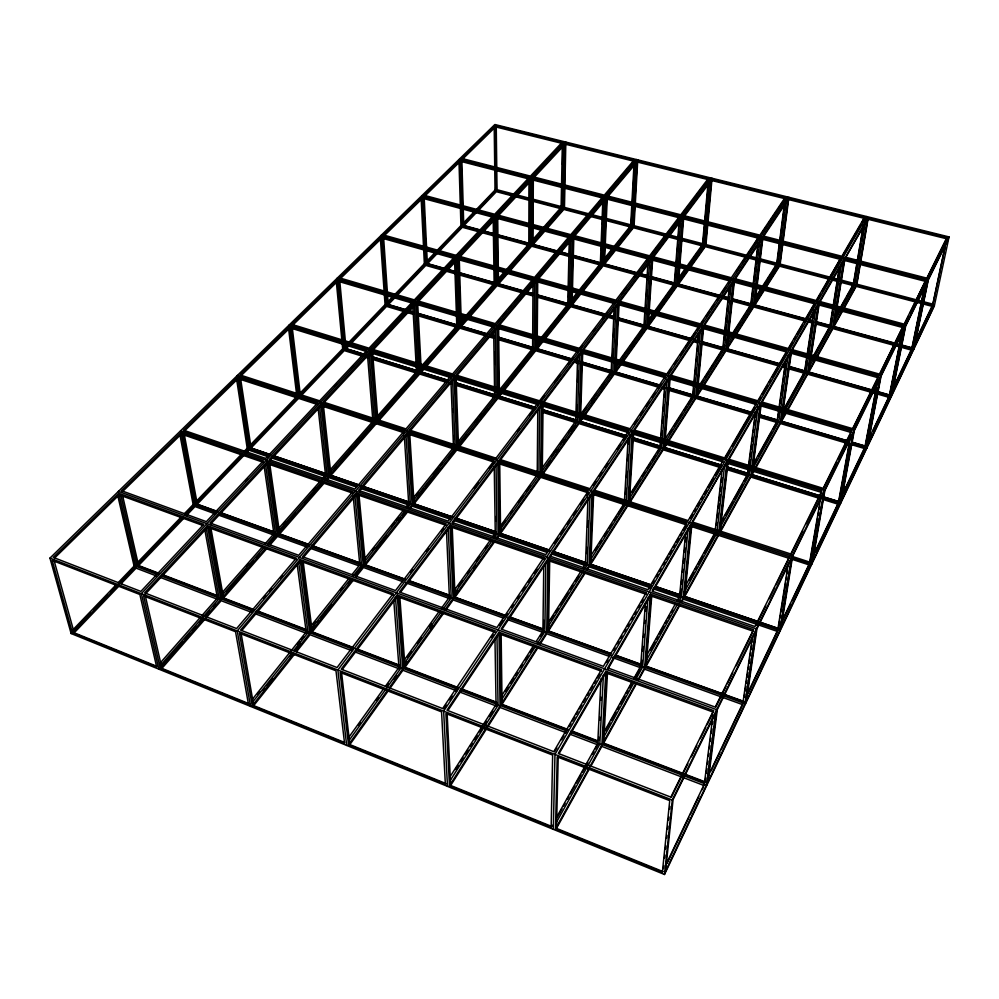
<?xml version="1.0" encoding="UTF-8"?>
<svg xmlns="http://www.w3.org/2000/svg" width="999" height="999" viewBox="0 0 999 999"><rect width="100%" height="100%" fill="white"/><g stroke="black" fill="none" stroke-linecap="round" stroke-linejoin="round"><path stroke-width="1.5" d="M529.02 180.569L528.796 244.143L531.618 244.905L531.705 227.847M529.657 196.865L529.72 182.917M530.481 180.944L530.207 244.518L508.091 269.705M531.718 224.75L531.943 178.359L602.996 196.678L570.779 234.653L497.677 215.035L531.943 178.359M532.979 243.356L533.066 227.859M533.079 224.763L533.329 179.808M500.074 389.185L532.604 348.464L532.667 337.674M532.692 334.59L532.979 283.728M533.004 279.183L495.279 323.651L417.545 300.799L457.554 257.979L533.004 279.183L532.991 280.644L457.604 259.428M534.59 282.642L534.153 348.926L501.66 389.685M535.776 338.586L535.701 349.388L532.604 348.464M535.801 335.502L536.201 280.082L614.497 302.085L614.422 303.559L536.201 281.543M536.513 339.198L536.438 348.451L571.928 358.978M536.538 336.126L536.962 280.632L499.587 324.937M537.237 339.81L537.175 347.515L535.639 347.065M537.262 336.738L537.724 281.268M537.737 278.259L615.921 300.187L648.289 257.555L572.452 237.175L537.737 278.259L537.737 279.72L573.126 237.762L571.416 304.483L605.744 314.235M537.25 471.69L537.774 410.814M457.579 445.941L455.144 377.61L409.615 431.58L409.515 430.045L454.183 377.172L537.849 403.047L537.837 404.57L454.233 378.696M538.948 472.315L539.597 406.655M540.671 472.864L541.396 404.145L628.571 431.106L628.483 432.642L541.383 405.669M541.446 474.775L542.232 404.545L500.636 459.677M543.044 406.543L542.27 473.638L582.292 417.619M581.193 352.922L665.259 377.697L665.371 376.186L581.243 351.423L543.094 401.91L543.081 403.434L581.967 351.885L580.007 413.461M536.263 641.383L542.907 630.956L543.756 566.695M543.881 557.479L496.928 627.534L399.463 592.02L449.987 525.149L543.881 557.479L543.856 559.04L450.049 526.71L400.512 592.357M543.843 627.996L543.943 620.354M545.816 562.799L544.83 631.643L537.362 643.393M501.96 629.358L547.852 560.427L646.078 594.28L646.203 592.707L547.877 558.853L546.74 632.342L542.907 630.956M548.776 560.526L547.652 630.906L610.689 653.658M548.551 629.482L549.7 560.639M562.287 146.578L561.101 207.43L563.848 208.154L565.197 142.782L634.215 159.877L604.32 195.13L533.354 176.86L565.197 142.782M559.153 146.853L562.337 143.456L562.362 142.07L495.541 125.524L461.825 158.454L461.863 159.84L496.253 126.211L497.027 189.723L477.41 210.19M533.154 239.186L561.738 206.706L561.925 197.352M562.562 164.598L562.899 147.427M562.874 187.987L562.474 207.792L544.967 227.735M562.937 184.94L563.723 145.33M551.161 827.035L552.647 755.082L445.891 713.548L449.475 785.776L551.161 827.035L552.172 825.199M546.353 228.097L564.472 207.43L565.846 142.083M553.296 829.332L554.969 754.395L866.795 216.571L866.558 217.982M540.821 338.186L567.732 304.495L568.069 290.522M568.144 287.425L569.243 240.871M496.928 215.846L496.94 217.27L459.24 257.68L459.19 256.231L496.166 216.658L569.355 236.338L569.318 237.774L494.68 217.682M555.494 828.795L557.217 756.867L669.73 800.636L662.374 872.152L555.494 828.795L588.498 769.155M568.568 297.427L568.756 289.673M568.831 286.563L568.943 281.918M569.617 253.996L569.917 241.583M569.58 290.946L569.23 304.92L536.6 345.854M569.655 287.849L570.829 239.748M556.518 826.947L558.241 756.543M571.091 291.371L570.729 305.344L567.732 304.495M571.166 288.274L572.452 237.175M572.427 291.209L572.102 303.621L570.604 303.184M572.514 288.112L573.801 238.474M541.545 468.768L575.711 421.178L577.622 356.531M577.809 350.412L539.547 400.811L455.994 375.025L496.915 326.586L577.809 350.412L577.759 351.91L496.928 328.084M576.698 412.437L576.923 404.745M577.622 381.655L577.946 370.891M579.32 349.85L579.37 348.351L614.497 302.085M577.547 415.534L577.36 421.703L542.357 470.579M577.647 412.462L579.432 353.958M579.158 417.594L579.02 422.215L575.711 421.178M579.258 414.51L581.243 351.423M579.907 416.546L579.77 421.166L626.785 435.764M580.519 420.117L580.619 417.033M580.719 413.961L582.704 352.397M588.011 497.477L585.476 564.148L589.16 565.409L592.095 492.532L686.563 523.301L686.413 524.862L592.032 494.08L549.75 557.579M586.663 553.546L586.9 547.352M587.674 527.197L587.912 520.991M590.047 495.005L587.325 564.785L584.827 568.693M600.998 246.903L600.337 263.686L603.246 264.473L606.006 197.452L679.52 216.408L679.42 217.832L604.445 198.476M601.123 243.856L602.759 202.672M601.46 250.687L601.648 246.104M601.773 243.057L601.885 240.01M602.497 224.763L602.872 215.609M604.383 200.012L601.785 264.073L580.057 291.333M592.832 494.343L589.984 564.11L651.173 585.052M590.809 562.812L593.618 494.605M604.582 246.89L603.883 263.674L648.239 275.786M604.707 243.843L606.668 196.678M604.52 262.874L605.157 247.627M605.282 244.58L607.205 198.838M611.675 360.939L611.163 371.803L614.36 372.752L614.897 361.888M611.825 357.842L614.198 308.204M612.524 356.88L612.899 349.126M613.498 336.725L613.873 328.971M614.547 315.01L614.835 308.816M616.008 305.569L612.762 372.277L582.429 414.622M615.047 358.791L617.819 303.009L699.1 325.861L697.265 329.882M615.521 362.475L615.047 371.778L659.315 384.915M615.671 359.378L618.456 303.546M615.746 370.816L616.133 363.062M616.283 359.965L619.093 304.146M619.243 301.124L700.424 323.888L730.132 279.57L651.51 258.429L619.243 301.124L619.168 302.597L652.072 259.003L648.663 310.889M555.968 818.381L597.727 743.381L600.998 678.883M601.46 669.63L553.758 751.673L446.978 710.214L498.988 632.192L601.46 669.63L601.386 671.216L499.013 633.778L447.902 710.526M598.726 740.184L598.876 737.112M599.75 720.229L599.899 717.157M600.774 700.262L600.923 697.19M603.408 675.087L599.8 744.168L587.874 765.659M559.065 753.671L605.756 672.814L713.336 712.15L713.536 710.576L605.844 671.228L601.885 744.967L597.727 743.381M631.743 205.757L630.656 225.712L633.491 226.448L637.15 160.602L708.478 178.272L708.353 179.67L635.601 161.626M631.905 202.697L633.978 164.335M606.63 672.689L602.809 743.318L705.144 782.404M631.43 221.89L631.843 214.223M632.504 201.948L632.842 195.816M633.428 185.077L633.841 177.41M603.721 741.658L607.504 672.577M635.526 163.162L632.08 226.086L615.634 246.703M636.213 160.901L636.301 159.515L237.225 630.893L250.574 706.418M617.07 247.09L634.09 225.699L635.202 205.757M635.364 202.685L637.762 159.877M624.4 501.66L628.121 438.773M625.524 494.33L625.886 488.199M626.523 477.472L626.897 471.328M627.534 460.601L627.896 454.47M628.533 443.731L628.721 440.671M626.273 500.699L630.232 434.74M628.059 501.286L632.28 432.255L723.164 460.364L688.124 520.616L593.806 489.96L632.28 432.255M628.721 501.623L632.966 432.617L593.743 491.508M633.653 432.979L629.382 501.973L666.358 443.631M647.901 263.586L643.905 326.173L647.015 327.048L651.51 258.429M618.818 361.126L644.555 325.274L644.842 320.691M645.629 308.491L645.829 305.432M646.415 296.278L646.803 290.185M647.489 279.495L647.876 273.389M646.353 312.874L645.466 326.611L615.034 369.093M646.553 309.815L649.7 260.964M648.463 313.948L647.652 326.149L698.139 340.509M648.289 325.262L649.1 313.049M649.3 310.002L652.634 259.653M633.915 678.346L640.646 666.271L645.391 603.471M641.595 663.249L641.82 660.177M642.519 650.998L642.869 646.403M643.568 637.212L643.806 634.14M644.617 623.426L644.855 620.367M645.554 611.176L645.891 606.58M647.939 598.064L642.644 666.995L635.938 679.083M660.252 442.694L659.889 447.34L663.324 448.414L663.698 443.768M660.489 439.61L664.785 383.891M629.145 495.591L660.589 446.253L660.826 443.156M661.425 435.427L661.788 430.781M662.387 423.039L662.861 416.858M663.336 410.664L663.823 404.47M664.422 396.74L664.785 392.095M662.087 441.683L661.613 447.877L629.258 498.776M662.337 438.586L666.92 379.77M679.17 220.904L674.263 283.878L677.272 284.703L682.642 217.22L758.765 236.838L754.307 244.668M607.667 669.505L650.274 595.729L753.221 631.218L753.458 629.645L650.386 594.155L644.642 667.719L640.646 666.271M675.349 276.91L675.824 270.766M676.423 263.087L676.785 258.479M677.384 250.811L677.859 244.668M678.346 238.524L678.821 232.38M679.308 226.236L679.545 223.164M651.011 595.766L645.466 666.221L743.618 701.648L707.979 776.435M680.856 219.78L675.774 284.29L655.819 312.15M646.303 664.722L651.748 595.816M663.935 440.671L668.955 377.235L756.518 403.022L756.318 404.533L668.831 378.746M664.385 442.669L664.023 447.315L721.49 465.159M664.635 439.585L669.542 377.672L633.741 431.443M664.71 446.228L664.959 443.131M665.209 440.035L670.142 378.146M670.379 375.1L757.816 400.786L787.025 350.562L702.559 326.823L670.379 375.1L670.254 376.611L703.071 327.322M679.22 266.97L677.871 283.866L719.817 295.317M679.457 263.911L683.141 217.832M678.458 283.042L679.695 267.682M679.944 264.61L683.628 218.556M708.079 182.755L702.472 244.58L705.394 245.342L711.5 179.021L785.264 197.29L785.089 198.701L711.375 180.419M703.308 240.722L703.733 236.076M704.295 229.907L704.857 223.726M705.269 219.093L705.831 212.912M706.256 208.267L706.817 202.098M707.242 197.452L707.804 191.271M708.216 186.638L708.503 183.554M705.769 224.875L703.933 244.967L677.859 281.368M706.056 221.778L709.864 180.045M690.134 266.708L705.956 244.568L712.075 178.272M698.401 333.441L692.607 395.991L695.928 396.978L702.559 326.823M693.393 393.456L693.818 388.886M694.38 382.792L694.804 378.209M695.229 373.638L695.804 367.532M696.365 361.438L696.79 356.855M697.364 350.761L697.789 346.178M698.351 340.085L698.776 335.514M695.267 385.801L694.268 396.491L666.283 440.509M695.554 382.754L700.411 330.881M697.439 386.825L696.565 395.966L751.148 412.175M697.727 383.766L702.934 328.858M697.202 394.967L697.926 387.337M698.214 384.29L703.583 327.872M677.31 600.399L679.545 596.378L685.539 533.99M680.456 593.493L680.893 588.935M681.33 584.365L681.768 579.807M682.504 572.202L682.792 569.155M683.378 563.074L683.828 558.503M684.415 552.422L684.852 547.864M685.439 541.77L685.876 537.212M688.124 528.558L681.468 597.04L679.245 601.061M652.759 591.42L690.434 526.173L789.135 558.366L789.385 556.805L690.584 524.612L683.391 597.702L679.545 596.378M691.058 526.348L684.153 596.341L778.421 628.608L747.027 694.48M684.902 594.979L691.683 526.523M663.448 868.693L663.761 865.658M664.547 858.041L664.859 855.007M665.496 848.913L665.809 845.866M666.595 838.261L666.907 835.214M667.544 829.133L667.856 826.086M668.481 819.992L668.793 816.957M669.58 809.34L669.892 806.293M664.51 874.487L672.29 799.999L949.05 236.925L494.867 124.513L49.95 558.104L71.116 633.541L664.51 874.487L934.327 305.944L949.05 236.925M724.263 334.79L722.789 348.614L726.011 349.525L727.497 335.701M724.587 331.718L729.32 287.175M723.713 344.618L723.388 347.689L701.111 341.358M724.2 340.01L724.849 333.866M725.187 330.794L725.836 324.65M726.161 321.578L726.822 315.434M727.309 310.826L727.796 306.218M728.296 301.623L728.783 297.015M729.108 293.943L729.769 287.799M731.318 284.54L724.4 349.076L697.19 391.883M727.834 332.63L733.466 280.457L815.034 302.397L788.211 348.514L703.87 324.862L733.466 280.457M728.096 334.777L726.598 348.601L779.894 363.748M728.421 331.705L733.915 281.019L704.57 325.075M727.185 347.677L728.521 335.389M728.845 332.317L734.352 281.643M715.321 529.657L722.127 469.605M716.37 525.337L716.72 522.252M717.245 517.632L717.769 513.024M718.293 508.404L718.818 503.783M719.168 500.699L719.867 494.542M720.217 491.471L720.741 486.85M721.266 482.23L721.778 477.609M717.182 530.257L724.575 465.584M719.043 530.856L727.035 461.563L821.89 490.896L790.771 553.983L692.145 521.928L727.035 461.563M719.542 531.156L727.384 463.411M727.747 460.339L691.995 523.476M727.921 463.723L720.054 531.456L753.696 470.666M760.039 405.631L851.173 432.492L851.46 430.969L760.239 404.12L728.446 459.115L728.271 460.651L760.689 404.52L752.572 466.895M758.041 242.919L750.724 304.77L753.833 305.619L761.987 237.675L840.846 258.004L822.09 291.346M751.822 299.275L751.273 303.908L731.805 298.589M752.185 296.179L752.746 291.546M754.02 280.719L754.757 274.538M755.119 271.441L755.669 266.808M756.043 263.711L756.767 257.53M757.142 254.445L757.692 249.8M758.054 246.716L758.416 243.619M760.014 240.235L752.284 305.195L733.928 334.078M760.763 237.849L760.938 236.413M756.43 287.749L754.382 304.757L812.474 320.617M756.805 284.653L762.187 239.81M762.549 236.838L762.374 238.274L735.364 278.821M756.792 288.436L754.932 303.896L753.371 303.471M757.167 285.352L762.749 238.973M665.933 864.672L704.307 784.14L712.949 715.209M705.331 780.868L705.719 777.809M706.293 773.214L706.867 768.618M707.454 764.023L707.841 760.951M708.416 756.355L708.803 753.296M709.377 748.701L709.765 745.641M710.339 741.046L710.726 737.986M711.3 733.391L711.887 728.795M712.462 724.2L712.849 721.128M706.493 784.977L715.634 712.986L673.089 799.625L665.571 871.14L706.493 784.977L704.307 784.14M707.142 784.665L716.695 709.677L118.419 491.371M748.151 468.444L747.377 474.525L750.948 475.636L751.735 469.555M748.551 465.397L755.356 412.15M748.201 471.865L748.601 468.831M749.175 464.26L749.762 459.702M750.149 456.655L750.736 452.097M751.123 449.051L751.71 444.493M752.097 441.446L752.684 436.888M753.271 432.317L753.658 429.283M754.245 424.712L754.832 420.154M755.219 417.107L755.606 414.073M749.75 470.517L749.163 475.087L719.717 528.134M750.336 465.946L757.991 406.605M784.302 204.783L776.66 264.073L779.67 264.86L788.398 198.064L864.722 216.97L862.187 222.327M762.587 286.164L777.16 263.274L777.759 258.716M778.146 255.669L778.733 251.111M779.133 248.077L780.694 235.914M781.093 232.879L781.68 228.321M782.067 225.275L782.667 220.717M783.054 217.682L783.641 213.124M784.04 210.077L784.627 205.519M752.135 466.508L760.239 404.12M786.45 200.612L778.159 264.473L764.123 286.576M752.172 469.93L751.585 474.5L821.166 496.103M752.21 473.364L752.609 470.317M752.996 467.282L761.138 404.92M765.646 286.988L780.182 264.061L788.91 197.29M785.526 361.263L777.122 421.091L780.569 422.115L790.609 351.573L878.446 376.261L878.158 377.759L790.396 353.072M778.134 416.983L778.783 412.387M780.082 403.184L780.719 398.576M781.156 395.517L782.667 384.777M783.091 381.705L783.74 377.11M784.178 374.038L784.814 369.443M785.251 366.371L785.689 363.299M782.392 389.872L782.816 386.813M780.369 410.864L778.845 421.603L753.421 467.42M780.793 407.804L788.174 355.632M782.454 411.863L781.143 421.079L847.651 440.809M782.904 408.803L790.771 353.571M781.73 420.03L782.816 412.362M783.253 409.29L791.358 352.547M752.347 637.35L742.869 703.209L744.967 703.97L708.141 781.493L717.344 709.515L755.419 631.98L744.967 703.97M744.28 697.052L744.717 693.993M745.167 690.921L745.828 686.325M746.265 683.266L746.715 680.207M747.152 677.135L747.814 672.539M748.251 669.48L748.701 666.42M749.138 663.348L749.799 658.753M750.249 655.694L750.686 652.634M751.123 649.562L751.785 644.967M752.235 641.907L752.672 638.848M806.805 356.755L804.52 371.878L807.854 372.827L810.164 357.704M807.267 353.733L813.898 309.915M806.655 360.339L805.057 370.916L788.773 366.283M807.579 354.295L809.64 340.696M810.102 337.674L812.612 321.054M813.074 318.032L813.76 313.499M808.341 351.823L808.803 348.801M809.265 345.779L809.714 342.757M816.083 307.355L806.181 372.352L785.988 408.741M810.626 354.682L818.493 303.321L903.183 326.099L879.882 374.25M810.476 358.254L808.391 371.853L889.734 394.992L901.56 335.714M810.938 355.232L818.818 303.846L792.344 349.7M808.915 370.891L810.776 358.803M811.238 355.781L819.13 304.42M788.161 564.46L777.746 630.019L779.757 630.706L746.453 700.836L756.955 628.846L791.233 559.053L779.757 630.706M778.421 628.608L779.632 620.978M780.119 617.931L780.606 614.885M781.093 611.838L785.701 582.867M786.188 579.82L786.675 576.773M787.162 573.726L787.649 570.679M780.194 630.719L792.182 556.081L237.325 375.499M839.397 267.058L829.844 326.386L833.066 327.26L836.038 309.003M831.568 317.894L830.344 325.487L815.446 321.428M832.055 314.847L832.542 311.8M833.528 305.719L839.41 269.231M834.265 303.321L834.764 300.274M835.251 297.24L835.738 294.193M836.238 291.159L836.725 288.112M839.172 272.914L839.672 269.867M834.415 308.566L831.455 326.823L814.822 356.793M834.902 305.519L841.795 262.924M836.538 305.956L844.192 258.866L925.948 279.945L909.989 313.187M836.288 309.64L833.566 326.373L912.199 347.839L924.237 289.473M836.787 306.593L844.217 260.964M834.053 325.474L844.717 260.09M948.338 239.186L928.271 280.045L914.31 347.365L934.202 305.469L932.591 305.045L946.965 237.35L867.956 217.77L844.967 258.566L868.168 218.381M863.436 224.513L853.321 284.216L856.443 285.04L860.102 263.599M840.584 307.105L853.783 283.391L857.154 263.499M857.929 258.903L860.526 243.594M861.051 240.534L863.386 226.761M865.833 220.317L854.882 284.628L842.169 307.53M860.626 260.539L867.956 217.77M843.755 307.954L856.892 284.203L867.906 219.917M809.44 563.511L820.853 496.978M810.052 562.212L817.582 518.369M818.106 515.347L818.631 512.325M819.143 509.303L819.667 506.281M850.062 438.611L838.361 502.797L840.221 503.371L853.109 433.067L824.899 490.509L812.599 561.55L840.221 503.371M849.525 443.556L838.935 501.61L824.125 497.015M841.17 491.271L841.72 488.211M843.119 480.569L843.68 477.522M844.23 474.463L844.792 471.403M846.19 463.773L846.74 460.714M876.997 383.791L864.872 447.165L866.67 447.689L880.019 378.284L854.257 430.731L841.345 501.011L866.67 447.689M841.495 496.228L865.396 446.078L876.66 387.25M869.093 428.396L869.667 425.387M871.116 417.844L871.69 414.835M873.138 407.292L874.587 399.75M875.161 396.74L875.736 393.718M866.92 448.002L880.831 375.711L381.081 235.402M902.584 329.096L889.26 395.991L890.983 396.478L904.682 328.059L881.068 376.148L867.694 445.517L890.983 396.478M891.12 389.435L894.455 372.714M895.067 369.68L896.578 362.075M898.101 354.483L898.7 351.448M901.123 339.285L901.735 336.251M891.183 396.853L905.469 325.599L421.84 195.679L422.077 200.349M924.412 287.387L911.762 348.763L913.423 349.225L927.384 281.843L905.656 326.099L891.932 394.48L913.423 349.225M912.949 345.417L913.573 342.42M915.109 334.94L918.506 318.494M920.054 311.014L921.602 303.534M922.214 300.537L923.451 294.555M924.075 291.558L924.687 288.574M914.634 342.732L933.004 304.183L945.154 246.978M781.73 621.653L810.664 560.926M812.649 556.768L839.497 500.437M867.906 440.784L890.209 393.993M892.819 388.511L912.636 346.915M667.107 863.311L688.923 817.494M690.247 814.722L698.838 796.665M702.147 789.734L703.471 786.95M711.151 770.828L719.867 752.522M721.203 749.7L742.669 704.645L644.53 669.155L638.586 679.907M748.164 693.106L777.522 631.455L683.254 599.125L681.768 601.81M782.829 620.304L790.733 603.696M792.057 600.923L809.19 564.934L791.645 559.203M815.034 552.647L838.111 504.208L823.301 499.6M843.905 492.02L864.61 448.551L848.351 443.718M869.642 437.974L871.64 433.778M872.976 430.969L888.985 397.365L807.642 374.188L787.499 410.614M894.505 385.764L911.488 350.112L832.841 328.609L817.007 357.255M917.02 338.499L932.304 306.381L856.205 286.363L844.28 307.942M671.365 797.289L687.886 763.798M691.32 756.817L696.827 745.654M700.262 738.673L705.769 727.509M707.142 724.712L712.649 713.548M715.734 707.292L725.961 686.538M727.322 683.778L732.779 672.714M736.188 665.796L752.547 632.604M756.143 625.312L765.771 605.781M769.205 598.813L774.7 587.649M776.073 584.865L788.448 559.765M790.521 555.544L802.697 530.856M806.081 523.988L821.628 492.445L726.86 463.099M823.576 488.486L836.687 461.888M838.074 459.09L850.486 433.891M853.009 428.783L870.678 392.932M872.04 390.172L877.472 379.133M904.545 324.238L908.628 315.946M927.209 278.234L946.665 238.773L867.706 219.193M713.536 710.576L670.841 797.115L558.316 753.433L605.844 671.228M753.458 629.645L715.247 707.092L607.754 667.919L650.386 594.155M789.385 556.805L754.994 626.523L652.11 591.183L690.584 524.612M851.46 430.969L823.164 488.336L728.446 459.115M878.446 376.261L852.609 428.646L761.538 401.885L790.609 351.573M903.183 326.099L879.495 374.126L791.795 349.525L818.493 303.321M925.948 279.945L904.157 324.138L819.592 301.436L844.192 258.866M946.965 237.35L926.835 278.147L845.204 257.13M589.984 766.47L635.714 683.853M637.949 679.819L679.682 604.395M681.168 601.723L717.931 535.289M755.194 467.969L785.464 413.286M786.95 410.589L842.257 310.652M589.173 769.242L556.48 828.383L663.149 871.64M590.659 766.558L601.81 746.403L704.133 785.564M636.351 683.94L603.646 743.094L704.345 781.543M679.545 605.831L646.191 666.158L744.155 701.51M718.518 535.352L684.765 596.403L778.87 628.608M720.641 531.505L750.773 477.035L818.868 498.214M754.257 470.716L752.022 474.762L820.017 495.879M755.756 468.019L780.369 423.501L845.391 442.844M786.001 413.311L781.53 421.416L847.939 441.121M815.496 359.977L808.715 372.252L875.174 391.158M842.781 310.639L833.84 326.823L893.106 343.007M604.045 732.017L631.68 682.379M646.778 655.257L675.074 604.407M684.827 586.9L714.984 532.729M720.903 522.102L748.014 473.389L727.384 466.983M752.384 465.522L777.709 420.055L760.002 414.797M783.528 409.578L805.594 369.942M809.377 363.137L830.831 324.6M834.59 317.869L839.085 309.79M557.454 817.07L562 808.89M563.523 806.168L565.034 803.446M567.307 799.35L568.831 796.628M570.342 793.893L574.9 785.714M576.411 782.991L580.968 774.812M582.479 772.077L584.752 767.994M586.276 765.259L587.787 762.537M592.345 754.357L593.856 751.623M595.379 748.9L597.652 744.804L569.979 734.215M605.456 730.769L609.939 722.714M611.425 720.042L615.908 711.987M617.394 709.302L618.893 706.618M620.379 703.933L624.862 695.878M626.348 693.194L627.847 690.521M629.345 687.836L631.58 683.803M635.314 677.097L639.785 669.043M650.386 649.999L654.845 641.97M656.343 639.285L657.829 636.613M659.315 633.94L663.786 625.911M665.272 623.226L666.758 620.554M668.244 617.882L669.73 615.209M671.228 612.524L672.714 609.852M689.21 580.194L693.731 572.065M695.229 569.355L696.74 566.645M698.251 563.948L702.772 555.819M704.27 553.109L714.822 534.153M722.252 520.791L723.763 518.069M725.274 515.359L732.829 501.76M734.34 499.038L742.669 484.09M744.18 481.368L746.44 477.285M753.708 464.235L756.705 458.841M758.204 456.143L771.69 431.905M773.176 429.22L776.922 422.477L759.228 417.22M784.078 409.615L804.32 373.239L788.036 368.606M813.723 356.331L829.632 327.734L816.22 324.063M837.362 313.823L838.86 311.126M841.108 307.093L845.604 299.013M847.102 296.316L852.347 286.888M555.831 823.388L586.388 768.343M603.871 736.837L633.691 683.116M645.791 661.326L677.759 603.733M684.49 591.608L716.832 533.329M781.505 416.82L784.49 411.426M808.765 367.694L813.311 359.515M833.94 322.34L840.671 310.227M762.1 402.073L790.996 352.035M820.129 301.573L844.467 259.44M554.507 751.897L556.843 747.864M561.538 739.797L563.886 735.764M565.446 733.066L567.782 729.033M569.355 726.348L570.916 723.663M572.477 720.966L574.825 716.932M576.386 714.248L577.946 711.55M579.507 708.865L581.855 704.832M583.416 702.147L585.751 698.101M587.325 695.416L588.886 692.732M590.446 690.034L592.794 686.001M594.355 683.316L595.916 680.619M597.477 677.934L599.825 673.9M606.418 662.549L607.966 659.877M613.411 650.511L614.972 647.827M617.307 643.818L618.856 641.133M620.416 638.461L621.965 635.776M624.3 631.768L625.861 629.083M627.409 626.41L628.97 623.738M631.306 619.717L632.854 617.045M634.415 614.36L635.963 611.688M638.299 607.667L639.86 604.994M641.408 602.31L642.969 599.637M649.35 588.648L650.898 585.988M652.434 583.341L653.983 580.681M656.306 576.685L657.841 574.038M659.39 571.378L660.938 568.718M663.249 564.735L664.797 562.075M666.333 559.415L667.881 556.755M669.43 554.095L671.74 550.112M673.289 547.452L674.837 544.792M676.373 542.132L678.696 538.149M680.232 535.489L681.78 532.842M683.328 530.182L685.639 526.186M690.309 518.156L692.644 514.135M694.205 511.463L695.754 508.778M697.314 506.106L699.65 502.085M701.211 499.4L702.759 496.728M704.32 494.043L706.655 490.022M708.204 487.35L713.661 477.972M715.209 475.299L720.654 465.921M725.199 458.116L729.857 450.074M732.192 446.066L754.769 407.217M759.153 399.662L760.689 397.015M762.225 394.368L767.607 385.114M769.143 382.467L770.679 379.832M772.215 377.185L777.597 367.932M779.133 365.284L786.812 352.06L702.422 328.309M788.773 348.688L792.594 342.095M794.13 339.46L795.666 336.825M797.19 334.19L802.559 324.962M804.095 322.327L814.809 303.858L733.303 281.918M816.683 300.649L820.541 294.006M843.156 255.095L860.663 224.937M646.203 592.707L603.384 666.333L501.086 629.045L547.877 558.853M686.563 523.301L647.926 589.735L549.775 556.018L592.095 492.532M756.518 403.022L724.587 457.917L633.841 429.907L668.955 377.235M840.846 258.004L816.133 300.512L734.677 278.646L761.987 237.675M864.722 216.97L841.857 256.268L763.111 236.001L788.398 198.064M537.624 648.139L502.047 704.307L567.494 729.295M540.097 644.218L546.715 633.778L609.752 656.568M584.964 573.376L548.526 630.918L611.463 653.621M587.449 569.455L589.11 566.833L650.287 587.812M627.784 505.756L590.759 564.235L651.835 585.139M630.119 502.072L663.211 449.8L719.205 467.22M667.057 443.731L664.597 447.627L720.504 464.985M668.706 441.133L695.804 398.351L750.374 414.585M702.01 388.549L697.077 396.341L750.099 412.088M703.658 385.951L725.861 350.886L779.145 366.071M734.527 337.2L727.035 349.026L780.256 364.16M736.188 334.565L753.683 306.955L804.307 320.804M754.769 305.232L779.495 266.184L829.058 279.221M450.174 780.594L498.051 705.257L496.978 636.088M500.874 700.799L534.877 647.302M548.301 626.186L583.166 571.316M589.797 560.876L626.086 503.771M726.41 345.904L732.255 336.713M755.032 300.874L762.462 289.173M753.508 304.358L755.169 301.735M767.669 282.043L770.167 278.109M449.475 785.776L537.637 646.703M539.285 644.093L585.014 571.952M586.675 569.33L627.872 504.345M667.994 441.046L701.323 388.474M703.783 384.578L763.998 289.585M449.762 777.172L497.065 702.921L460.651 689.023M501.386 696.141L533.778 645.292M548.051 622.889L581.318 570.679M582.979 568.069L586.301 562.849L552.547 551.298M591.258 555.069L623.488 504.483M664.585 439.985L693.244 394.992L668.169 387.55M700.499 383.616L723.975 346.765M726.485 342.819L730.656 336.263M732.329 333.641L751.822 303.047M755.132 297.852L760.926 288.761M455.619 769.517L458.091 765.621M460.564 761.725L463.049 757.841M465.522 753.945L468.007 750.049M470.479 746.166L472.127 743.568M474.612 739.672L477.085 735.776M479.57 731.892L482.042 727.996M484.515 724.1L486.176 721.503M489.473 716.32L492.782 711.126M505.556 691.058L508.041 687.15M510.526 683.229L513.848 678.021M515.509 675.411L517.17 672.802M520.491 667.594L522.152 664.984M525.474 659.765L527.959 655.856M530.444 651.947L532.942 648.039M540.409 636.301L542.07 633.691M550.524 620.404L553.846 615.172M555.506 612.562L558.004 608.653M560.501 604.732L567.969 592.981M570.466 589.073L572.964 585.152M575.449 581.243L578.771 576.011M595.329 549.999L597.814 546.116M599.462 543.518L601.111 540.921M604.42 535.739L606.893 531.843M609.365 527.947L611.85 524.063M614.323 520.167L616.795 516.271M618.456 513.686L624.225 504.595M632.379 491.783L639.86 480.044M642.345 476.136L644.842 472.215M647.327 468.306L650.649 463.086M652.31 460.477L655.631 455.257M657.292 452.647L658.953 450.037M669.417 433.616L671.877 429.732M674.35 425.849L681.768 414.198M684.24 410.314L686.713 406.431M688.361 403.846L692.482 397.365L668.88 390.347M701.186 383.691L702.834 381.094M705.319 377.21L708.616 372.015M710.264 369.43L713.573 364.235M715.222 361.65L722.652 349.975L701.86 344.056M733.016 333.678L739.71 323.177M742.207 319.23L744.717 315.297M747.227 311.363L750.574 306.106L731.093 300.786M756.63 296.591L760.763 290.085M763.248 286.189L765.734 282.292M768.206 278.384L771.515 273.189M773.176 270.592L776.485 265.384L760.164 261.101M763.773 236.164L788.723 198.701M787.349 196.903L443.643 711.126L447.49 786.375M494.817 630.669L442.644 708.541L341.183 669.155L397.202 595.004L494.817 630.669L494.855 632.255L397.315 596.578L342.295 669.492M628.571 431.106L589.972 488.711L499.687 459.353L541.396 404.145M665.371 376.186L630.132 428.771L543.094 401.91M699.1 325.861L666.808 374.051L582.792 349.363L617.819 303.009M758.765 236.838L731.343 277.759L652.822 256.681L682.642 217.22M785.264 197.29L759.889 235.165L683.865 215.597L711.5 179.021M443.581 708.84L446.141 705.007M449.562 699.899L452.122 696.078M455.544 690.971L458.104 687.137M491.433 637.362L493.144 634.802M499.512 625.287L502.922 620.192M505.482 616.371L507.18 613.823M511.451 607.454L513.161 604.907M517.42 598.538L519.13 595.991M522.539 590.896L525.099 587.075M528.508 581.98L531.068 578.159M534.477 573.064L537.037 569.23M554.408 543.281L557.879 538.099M560.476 534.215L563.936 529.045M567.407 523.876L570.004 519.992M573.463 514.822L576.061 510.939M580.394 504.47L583.853 499.288M586.45 495.417L588.186 492.819L497.852 463.361L453.022 522.764M593.331 485.139L595.904 481.293M599.338 476.173L601.91 472.327M605.332 467.207L607.904 463.374M617.332 449.288L620.766 444.168M623.339 440.322L626.76 435.202M634.34 423.888L636.912 420.03M640.347 414.897L642.931 411.051M646.365 405.919L648.938 402.073M652.372 396.94L654.957 393.094M658.391 387.962L660.963 384.116M668.393 373.014L670.941 369.205M674.337 364.136L676.885 360.327M680.282 355.257L683.678 350.174M685.376 347.64L689.622 341.296M691.32 338.761L695.566 332.417M701.136 324.113L703.683 320.304M706.218 316.508L709.615 311.438M711.313 308.903L713.86 305.107M717.245 300.037L719.792 296.228M722.339 292.432L725.736 287.362M728.283 283.554L729.969 281.019L651.41 259.877M736.325 271.541L739.747 266.421M742.319 262.587L746.603 256.181M748.313 253.621L752.597 247.228M762.249 232.804L766.483 226.498M768.169 223.963L776.623 211.338M779.17 207.542L782.554 202.485M393.906 679.457L396.628 675.649M403.871 665.534L406.556 661.775M430.756 627.959L432.542 625.449M455.844 592.882L457.642 590.372M473.763 567.832L475.549 565.334M546.865 465.659L550.424 460.676M556.668 451.948L558.453 449.463M563.798 441.983L565.584 439.485M571.828 430.756L575.399 425.774M591.658 403.047L594.368 399.25M601.61 389.135L603.421 386.601M611.575 375.212L613.386 372.677L659.265 386.301M621.54 361.276L623.351 358.741M628.796 351.136L633.329 344.805M638.761 337.2L642.394 332.13M646.902 325.824L651.348 319.605M657.579 310.901L659.365 308.416M663.811 302.197L667.369 297.227M671.815 291.009L675.374 286.039M681.705 277.185L685.326 272.115M691.67 263.249L695.304 258.179M701.648 249.3L704.37 245.504L756.255 259.141M348.501 744.804L340.11 672.389L441.558 711.862L445.342 784.103L348.501 744.804L387.487 690.247M389.285 687.724L442.357 613.448M445.03 609.715L494.343 540.709M496.128 538.211L539.747 477.172M584.078 415.122L620.204 364.56M622.002 362.063L655.544 315.122M657.354 312.587L688.336 269.218M444.218 612.387L405.045 667.257L457.38 687.25M445.991 609.889L453.109 599.912L503.796 618.244M495.254 540.884L455.069 597.19L505.669 615.446M497.04 538.374L498.826 535.876L547.265 552.484M540.621 477.335L500.611 533.379L548.975 549.937M543.144 473.788L578.97 423.601L624.525 437.774M583.141 417.757L580.469 421.503L627.422 436.076M584.914 415.272L614.285 374.126L658.553 387.275M621.028 364.672L615.671 372.19L659.877 385.302M622.814 362.175L646.927 328.396L689.984 340.671M656.355 315.197L648.201 326.611L691.208 338.836M658.166 312.662L677.172 286.039L719.105 297.502M689.123 269.28L678.358 284.365L718.756 295.404M690.921 266.77L705.282 246.653L745.329 257.193M348.451 737.774L383.653 688.748M385.452 686.238L398.988 667.382L393.706 599.75M403.821 660.639L439.56 610.851M441.346 608.366L449.388 597.165L446.428 529.97M454.033 590.684L490.796 539.485M492.582 536.987L496.166 531.992L455.332 518.019M499.737 527.022L537.212 474.812M580.781 414.11L611.85 370.829L582.28 362.05M647.926 320.579L652.459 314.26M654.283 311.725L674.862 283.054L651.198 276.586M679.058 277.198L685.364 268.419M687.162 265.909L703.034 243.806L682.042 238.299M358.541 725.386L360.339 722.876M376.561 700.249L378.371 697.727M386.476 686.413L388.286 683.903M407.617 656.942L411.263 651.86M417.619 642.981L421.266 637.911M429.445 626.498L431.268 623.963M458.578 585.876L462.162 580.881M467.532 573.389L469.318 570.891M476.486 560.889L479.17 557.142M485.439 548.401L487.237 545.904M493.506 537.162L495.292 534.665L454.47 520.666M501.535 525.961L505.107 520.979M510.452 513.523L512.237 511.038M518.481 502.335L522.939 496.116M526.498 491.133L530.069 486.163M551.411 456.393L555.906 450.137M560.402 443.868L563.086 440.109M568.481 432.592L572.976 426.336M583.416 411.763L586.101 408.029M591.458 400.562L595.916 394.33M600.374 388.112L603.945 383.129M608.416 376.91L611.088 373.164L581.518 364.373M622.327 357.492L626.81 351.248M630.394 346.253L636.663 337.512M639.348 333.766L643.831 327.522L618.456 320.292M655.094 311.8L656.917 309.265M662.362 301.673L669.617 291.546M672.352 287.737L674.163 285.214L650.499 278.733M694.255 257.193L697.851 252.16M349.513 739.834L400.886 668.106L395.454 597.39M403.933 663.86L441.408 611.525M443.194 609.04L451.223 597.827L448.201 527.572M454.07 593.843L491.67 541.346M494.355 537.599L497.04 533.853L496.028 464.31M499.712 530.119L538.036 476.61M647.652 323.551L653.995 314.685M497.827 461.813L452.035 522.44L545.779 554.645L588.249 491.271L497.827 461.813L498.813 534.453L495.267 533.241L494.243 466.795M583.666 349.638L617.744 304.495L698.963 327.347M653.658 256.893L682.529 218.644L758.591 238.274M684.665 215.809L711.937 179.67M496.028 459.702L496.003 458.166L537.849 403.047M679.52 216.408L649.612 255.819L573.876 235.489L606.006 197.452M708.478 178.272L680.756 214.797L607.317 195.904L637.15 160.602M410.614 572.365L412.487 569.892M426.548 551.348L428.421 548.876M441.546 531.568L443.419 529.095M474.5 488.099L478.246 483.154M489.485 468.331L494.168 462.162L407.629 433.928L359.727 490.709M517.395 431.531L519.255 429.071M529.47 415.596L535.039 408.254M540.459 401.099L544.193 396.178M554.445 382.654L560.039 375.274M568.443 364.21L573.101 358.054M580.244 348.639L582.092 346.191M593.181 331.581L595.029 329.146M602.409 319.393L607.03 313.299M621.403 294.355L626.023 288.261M634.34 277.285L638.96 271.191M646.353 261.451L648.201 259.003L570.866 238.187M652.322 253.571L654.195 251.099M656.056 248.639L657.929 246.179M666.333 235.09L670.067 230.157M684.34 211.351L688.948 205.257M697.265 194.293L701.885 188.199M710.564 177.897L337.862 670.004L346.69 745.441M252.535 702.197L291.758 652.996M293.669 650.599L308.017 632.592L298.626 561.95M311.276 628.508L350.924 578.771M352.859 576.348L361.563 565.422L354.857 495.367M365.559 560.427L404.67 511.351M407.542 507.754L410.402 504.158L405.956 434.89M413.249 500.586L454.17 449.25M457.829 444.667L496.228 396.491L495.304 329.121M571.553 302.01L578.171 293.706M604.033 261.263L613.698 249.126M263.099 690.684L265.035 688.261M266.958 685.838L272.739 678.583M290.085 656.793L292.008 654.382M294.905 650.749L300.687 643.481M313.236 627.722L315.185 625.274M317.12 622.839L319.068 620.404M321.004 617.969L331.68 604.557M348.176 583.828L350.125 581.393M355.944 574.075L362.737 565.546L403.833 580.394M376.111 548.763L386.613 535.564M399.026 519.98L400.936 517.582M402.847 515.184L405.719 511.575M418.231 495.866L420.167 493.431M422.115 490.984L424.051 488.548M425.986 486.113L439.56 469.068M449.263 456.893L451.198 454.458M453.134 452.023L455.082 449.587M457.954 445.966L466.545 435.189M477.035 422.015L478.933 419.617M480.844 417.22L487.524 408.841M503.846 388.336L515.484 373.713M523.251 363.973L525.187 361.538M527.122 359.103L529.07 356.668M531.006 354.233L533.916 350.574M535.826 348.164L541.508 341.034M550.961 329.158L560.427 317.27M566.108 310.152L567.994 307.767M570.841 304.195L579.445 293.394M589.947 280.195L601.423 265.796M605.207 261.039L607.092 258.666M608.99 256.293L614.647 249.176M616.545 246.803L619.38 243.244M625.049 236.126L632.604 226.636L665.496 235.277M252.198 705.744L239.46 633.241L335.989 670.791L344.555 743.206L252.198 705.744L293.594 653.708M295.504 651.311L352.697 579.42M355.594 575.774L407.33 510.739M409.24 508.341L456.768 448.601M457.642 447.502L501.336 392.57M503.246 390.172L541.97 341.496M543.893 339.086L615.147 249.513M294.493 654.27L253.709 705.594L344.48 742.407M296.441 651.835L310.027 634.727L351.698 650.674M353.808 579.632L312.312 631.855L353.134 647.439M355.731 577.21L363.461 567.494L402.809 581.718M408.379 510.951L365.534 564.872L404.832 579.058M410.289 508.553L412.187 506.156L450.099 519.168M456.818 450L414.086 503.771L453.396 517.232M459.515 446.603L497.839 398.364L534.552 409.79M502.31 392.744L499.45 396.353L534.64 407.28M504.22 390.347L535.689 350.749L571.166 361.301M542.919 341.646L537.162 348.876L571.128 358.966M544.83 339.235L570.704 306.681L603.533 316.034M581.505 293.094L572.077 304.957L604.87 314.285M583.391 290.721L603.184 265.796L635.714 274.7M604.47 264.198L633.416 227.76L678.383 239.585M252.622 698.975L306.206 631.892L297.153 564.335M311.401 625.399L349.163 578.121M352.06 574.487L359.815 564.797L353.184 496.253M363.798 559.79L403.921 509.565M405.844 507.167L408.703 503.583L404.295 435.864M413.461 497.614L453.484 447.527M458.116 441.72L494.642 395.991L494.555 389.872M536.975 342.994L538.898 340.584M571.952 299.213L577.622 292.108M579.52 289.735L600.973 262.874L572.602 255.132M603.546 259.653L612.262 248.739M614.198 246.316L631.256 224.962L606.031 218.344M257.742 694.317L259.69 691.882M297.64 644.318L299.588 641.87M301.536 639.435L303.484 637M313.524 624.412L315.459 621.99M340.609 590.471L342.545 588.036M372.527 550.449L374.438 548.064M391.62 526.535L394.48 522.939M396.391 520.554L398.301 518.156M416.408 495.454L418.319 493.069M433.541 473.976L438.299 468.019M440.209 465.634L442.107 463.236M474.488 422.664L477.372 419.043M479.295 416.645L481.218 414.235M514.435 372.602L517.307 369.006M519.218 366.608L521.128 364.21M549.45 328.708L557.142 319.081M559.053 316.671L560.976 314.26M580.431 289.885L588.935 279.221M598.389 267.37L600.274 264.997L573.414 257.655M606.393 257.33L612.2 250.062M618.006 242.782L619.942 240.347M241.795 630.481L300.324 561.113L393.344 595.129M302.722 558.266L356.543 494.468L446.228 525.387M456.043 376.536L497.764 327.098L498.626 395.979L535.339 407.367M574.837 235.739L606.605 198.089M608.254 196.129L637.674 161.264M263.724 598.451L265.709 596.103M269.693 591.408L271.678 589.06M280.632 578.508L282.617 576.161M498.276 321.628L500.262 319.28M503.234 315.771L506.206 312.25M509.19 308.741L511.176 306.406M515.134 301.723L517.12 299.375M548.451 262.4L550.437 260.065M552.422 257.717L556.406 253.022M558.391 250.674L567.332 240.122M598.913 202.847L600.923 200.474M608.241 191.833L612.225 187.125M614.223 184.778L617.207 181.256M619.205 178.896L623.189 174.201M625.174 171.84L629.17 167.145M631.156 164.785L634.14 161.264L565.172 144.156M300.112 559.54L240.522 630.082L337.063 667.544L393.231 593.556L300.112 559.54L309.84 633.291L306.206 631.892M356.393 492.919L302.522 556.693L395.492 590.571L446.166 523.826L356.393 492.919L363.324 566.058L359.815 564.797M407.53 432.392L358.579 490.334L448.214 521.128L494.143 460.614L407.53 432.392L412.1 504.745L408.703 503.583M536.201 280.082L498.576 324.613L579.37 348.351M352.734 491.658L298.738 555.307L209.952 522.952L266.845 462.075L352.734 491.658L352.897 493.219L267.07 463.623L210.24 524.525M403.996 431.243L354.932 489.073L269.156 459.602L320.941 404.183L403.996 431.243L404.096 432.779L321.104 405.719M450.761 376.123L405.981 428.896L323.039 401.935L370.392 351.261L450.761 376.123L450.824 377.634M493.606 325.612L452.584 373.976L372.315 349.2L372.44 350.699L415.846 304.183L493.631 327.11L493.606 325.612L415.771 302.697L372.315 349.2M569.355 236.338L534.54 277.36L459.19 256.231M267.32 548.014L223.576 597.976L253.871 609.54M270.379 544.53L277.497 536.401L306.431 546.865M323.838 483.479L279.695 533.903L308.579 544.318M326.923 479.97L328.971 477.622L356.543 487.075M376.198 423.701L330.981 475.337L359.028 484.927M378.034 421.59L419.667 374.051L446.141 382.28M424.413 368.643L421.366 372.115L447.802 380.319M426.436 366.333L459.827 328.196L486.563 336.139M467.507 319.418L461.401 326.398L488.099 334.315M469.555 317.095L497.04 285.702L522.065 292.832M498.501 284.028L507.529 273.726M509.54 271.428L531.605 246.216L555.494 252.759M545.304 230.582L532.966 244.668L556.83 251.186M547.365 228.234L563.823 209.44L587.562 215.684M246.616 566.495L248.651 564.173M283.529 524.487L285.589 522.152M313.361 490.546L315.422 488.211M349.35 449.612L351.411 447.265M355.519 442.582L359.64 437.899M400.324 391.62L403.371 388.149M406.431 384.677L410.502 380.045M413.549 376.573L415.584 374.25M423.376 365.384L425.412 363.074M428.446 359.615L432.505 355.007M434.54 352.697L436.563 350.387M489.048 290.684L491.083 288.361M538.136 234.827L542.132 230.282M546.116 225.749L549.113 222.34M553.096 217.807L557.092 213.262M160.827 665.034L219.168 598.613L206.181 528.109M222.602 594.717L264.398 547.127M267.457 543.656L275.612 534.365L265.534 464.535M278.833 530.694L322.04 481.506M324.101 479.17L327.185 475.649L319.58 406.693M330.219 472.19L374.5 421.79M377.36 418.531L418.057 372.202L417.794 367.532M423.813 365.646L458.291 326.398L457.942 315.672M460.889 323.439L495.579 283.953L494.705 219.218M498.039 281.144L506.081 271.99M532.604 241.795L542.907 230.07M160.839 666.845L183.142 641.433M185.165 639.11L190.235 633.341M192.258 631.031L196.316 626.41M199.35 622.939L203.409 618.319M206.456 614.86L209.49 611.388M213.549 606.768L215.572 604.457M226.785 591.683L247.24 568.356M249.288 566.021L253.384 561.363M256.456 557.867L259.515 554.37M268.731 543.868L276.91 534.54L308.916 546.103M277.947 533.366L289.26 520.467M291.321 518.131L295.429 513.436M304.683 502.884L323.201 481.78M334.503 468.906L336.551 466.558M340.659 461.888L361.176 438.499M363.224 436.163L367.332 431.481M370.404 427.972L372.452 425.636M383.616 412.912L418.993 372.602L446.978 381.306M420.017 371.428L423.101 367.907M427.222 363.224L430.307 359.702M434.428 355.007L436.488 352.659M439.572 349.138L459.128 326.848L487.35 335.239M462.15 323.414L466.171 318.831M469.18 315.397L474.213 309.665M476.223 307.367L481.243 301.636M484.265 298.202L487.275 294.767M491.296 290.185L494.318 286.75M498.351 282.143L501.411 278.659M508.516 270.554L530.881 245.055L556.206 251.985M531.893 243.918L543.968 230.157M547.989 225.562L553.021 219.83M555.032 217.532L560.064 211.8M160.277 668.443L143.606 595.941L235.539 631.718L248.439 704.208L160.277 668.443L203.534 619.105M205.569 616.783L266.096 547.752M268.132 545.429L323.676 482.067M325.736 479.732L375.05 423.476M423.326 368.419L377.922 420.204L372.677 353.796M425.349 366.109L467.47 318.069M469.518 315.746L506.518 273.539M508.528 271.253L544.293 230.444M160.065 663.149L200.012 617.744M202.073 615.409L217.432 597.951L204.658 528.983M221.89 592.894L262.7 546.515M264.747 544.193L273.926 533.753L264.011 465.459M278.184 528.921L320.404 480.944M322.465 478.608L326.561 473.951L273.426 455.769M330.657 469.293L371.89 422.44M376.798 416.858L417.382 370.754L371.628 356.543M422.29 365.172L457.592 325.05L418.718 313.511M461.451 320.679L494.855 282.705L494.73 273.464M497.602 279.595L503.646 272.727M505.656 270.442L529.482 243.369L496.978 234.49M145.005 594.442L207.705 527.247L296.528 559.727M270.429 460.027L322.153 404.583L329.82 475.062L358.853 485.002M323.214 403.459L371.478 351.735L376.885 419.705M417.619 302.285L458.416 258.554L460.177 313.686M497.702 216.458L532.642 179.008L532.292 244.131L557.679 251.061M534.403 177.123L565.821 143.456L570.317 144.568M245.642 481.555L247.752 479.308M334.578 386.613L336.675 384.365M351.423 368.619L353.534 366.371M409.478 306.643L411.6 304.37M457.217 255.682L459.328 253.421M503.021 206.781L505.107 204.558M512.387 196.778L514.473 194.555M543.194 163.886L547.452 159.34M564.435 141.733L141.359 593.631L158.816 669.155M207.417 525.674L144.643 592.857L236.601 628.558L296.328 558.154L207.417 525.674L220.916 599.275L217.432 597.951M317.545 403.084L265.659 458.404L183.479 430.182L237.837 377.11L317.545 403.084L317.719 404.607L238.074 378.633L184.877 430.631M291.858 324.375L337.625 279.695L412.587 301.76L369.043 348.189L291.858 324.375L292.045 325.861M454.47 257.105L414.36 299.875L339.498 277.872L381.705 236.663L454.47 257.105L454.52 258.566L381.805 238.112M456.106 255.357L493.169 215.846L422.49 196.84L383.429 234.977L456.106 255.357L456.156 256.818M562.362 142.07L530.444 176.111L461.825 158.454M71.116 633.541L90.484 613.336M93.706 609.977L107.692 595.379M110.926 592.02L117.383 585.277M119.53 583.029L133.529 568.443M138.886 562.849L160.302 540.521M162.437 538.286L179.57 520.417M184.915 514.835L194.555 504.782L216.221 512.612M195.629 503.658L205.332 493.543M208.566 490.159L241.995 455.294M246.303 450.799L248.464 448.551L268.793 455.519M252.772 444.056L275.387 420.467M277.547 418.219L296.928 397.989M300.137 394.655L343.706 349.213L362.887 355.169M344.755 348.102L347.927 344.805M350.037 342.595L385.976 305.12L405.382 310.876M387.038 304.008L393.394 297.377M396.578 294.056L425.187 264.211L424.887 257.979M426.261 263.087L435.926 253.009M438.074 250.774L461.675 226.149L479.732 231.081M462.749 225.037L474.438 212.837M477.634 209.503L495.716 190.647L495.666 187.575M72.427 632.804L52.173 560.377L139.86 594.492L156.681 666.982L72.427 632.804L183.029 517.382M185.165 515.159L242.295 455.532M245.529 452.16L298.389 396.99M348.089 345.142L300.337 394.967L292.407 328.933M350.212 342.919L393.519 297.727M395.666 295.479L435.776 253.621M437.899 251.411L475.299 212.387M119.018 585.988L74.201 632.804L156.918 666.345M121.141 583.753L136.089 568.144L156.493 575.961M184.378 517.694L138.599 565.521L158.978 573.301M186.501 515.472L195.017 506.568L215.534 513.986M298.564 398.376L251.086 447.989L270.242 454.545M301.573 395.242L344.28 350.599L362 356.119M349.275 345.392L346.079 348.738L363.761 354.22M351.411 343.169L386.576 306.406L404.52 311.75M476.386 212.587L463.761 225.774L479.995 230.207M478.484 210.389L496.366 191.696L529.47 200.412M115.909 585.002L72.09 630.669L73.801 631.356L54.058 560.427M118.057 582.779L134.091 566.071L117.795 495.729M137.675 562.35L181.406 516.783M184.603 513.449L193.132 504.557L179.97 435.015M196.516 501.048L241.808 453.858M243.956 451.61L247.19 448.251L236.676 379.62M250.362 444.942L295.816 397.602M298.813 394.468L342.682 348.776L342.095 342.595M348.738 342.457L385.052 304.633L384.278 293.743M423.676 249.912L424.35 263.686L386.713 302.909L388.149 303.334L387.612 295.554M426.96 260.976L435.452 252.123M437.574 249.912L460.926 225.599L460.414 208.654M463.411 223.002L495.017 190.072L494.755 169.93M299.4 316.658L302.747 313.399M340.322 276.723L343.656 273.464M385.389 232.73L387.624 230.557M430.407 188.811L432.604 186.663M443.581 175.936L445.779 173.801M471.341 148.851L473.514 146.728M485.489 135.052L488.748 131.856M118.819 493.306L53.197 557.367L140.896 591.408L203.796 524.35L118.819 493.306L135.752 566.72L134.091 566.071M121.478 490.709L181.069 432.542L263.336 460.876L206.343 521.64L121.478 490.709L121.828 492.27L181.356 434.078L263.561 462.425M289.835 326.348L240.047 374.95L319.655 400.836L367.108 350.249L289.835 326.348L298.027 393.918M424.088 195.28L460.339 159.902L529.033 177.61L494.692 214.236L424.088 195.28L424.163 196.703L461.113 160.564M54.758 557.854L119.181 494.867L202.622 525.387M240.284 376.473L291.034 326.86L299.176 394.443M293.157 324.775L337.762 281.169L412.662 303.246L412.587 301.76M339.635 279.345L382.667 237.263L386.451 291.745M384.652 235.327L423.364 197.477M577.809 146.428L582.305 147.54M702.984 177.447L707.442 178.546M714.947 180.407L719.455 181.531M726.972 183.391L731.48 184.503M495.566 126.885L562.337 143.456M788.211 199.475L864.472 218.394M476.036 164.41L480.507 165.572M534.153 179.408L538.686 180.569M596.053 195.367L600.574 196.541M623.089 202.347L627.584 203.496M812.899 251.298L817.357 252.447M460.377 161.289L529.033 179.008M530.481 179.395L602.934 198.089M761.812 239.111L840.621 259.453M843.955 260.314L925.648 281.406M497.027 189.723L528.633 198.014M533.141 199.201L561.738 206.706M564.472 207.43L588.224 213.661M591.196 214.448L603.059 217.557M634.09 225.699L667.057 234.365M670.054 235.152L679.045 237.512M705.956 244.568L747.489 255.482M750.461 256.256L756.393 257.817M759.365 258.591L777.16 263.274M780.182 264.061L837.262 279.046M840.259 279.832L853.783 283.391M856.892 284.203L921.066 301.049M924.05 301.835L933.004 304.183M495.017 190.072L496.353 190.422L495.541 125.524M495.716 190.647L513.673 195.379M516.67 196.166L528.646 199.313M533.141 200.487L561.588 207.967M563.086 208.366L588.224 214.972M591.183 215.747L603.021 218.856M605.981 219.63L631.118 226.249M668.481 236.064L678.958 238.823M681.942 239.598L702.871 245.105M759.228 259.915L777.022 264.598M778.496 264.985L829.57 278.409M832.579 279.196L837.087 280.382M840.084 281.169L853.608 284.727M855.107 285.127L934.327 305.944M532.479 201.199L561.076 208.729M590.521 216.471L602.397 219.593M605.369 220.379L630.594 227.01M681.38 240.372L702.359 245.891M748.301 257.979L757.205 260.314M832.067 280.007L838.074 281.593M841.083 282.38L853.096 285.539M422.565 198.264L493.194 217.282M818.268 304.795L902.896 327.572M462.362 224.101L463.723 224.463L461.9 161.376M480.731 230.057L462.999 225.212L461.163 162.1M483.691 230.856L494.03 233.691M560.664 251.873L569.617 254.32M722.814 296.141L728.808 297.777M484.415 231.406L493.269 233.828M497.702 235.04L528.683 243.494M561.301 252.41L568.756 254.445M573.226 255.657L601.56 263.399M605.943 264.598L636.95 273.064M641.383 274.275L647.29 275.886M650.249 276.698L675.349 283.554M723.239 296.628L729.22 298.264M733.716 299.488L751.66 304.383M756.255 305.644L805.331 319.043M815.746 321.89L830.619 325.949M901.997 345.429L912.362 348.264M460.926 225.599L462.287 225.961L461.788 209.028M482.742 231.905L493.269 234.777M496.278 235.602L529.383 244.655M560.676 253.197L569.605 255.644M572.589 256.456L600.886 264.186M602.372 264.598L636.363 273.888M639.323 274.688L648.189 277.123M651.136 277.922L674.787 284.39M676.261 284.79L728.696 299.126M731.693 299.937L751.173 305.257M752.672 305.669L806.368 320.342M809.352 321.166L812.337 321.978M815.321 322.789L830.244 326.873M831.73 327.272L913.586 349.65L928.133 279.495L459.665 158.816L460.039 171.054M478.571 231.718L462.325 227.273L427.36 263.798L443.681 268.444M481.53 232.517L493.344 235.752M496.303 236.563L528.796 245.454M558.478 253.571L568.931 256.431M638.673 275.499L647.552 277.934M722.102 298.326L728.096 299.962M807.292 321.616L813.248 323.251M425.899 262.075L427.297 262.475L426.71 250.237M444.355 268.344L426.523 263.274L423.426 199.013M447.327 269.193L454.757 271.303M459.203 272.577L494.855 282.705M524.25 291.071L497.752 283.529L497.589 269.668M527.197 291.908L533.091 293.581M537.512 294.83L568.419 303.621M608.728 315.085L613.211 316.358M617.694 317.632L644.555 325.274M782.854 364.598L785.813 365.434M448.139 269.705L454.07 271.391M458.516 272.665L495.604 283.216M499.975 284.453L523.501 291.146M527.909 292.395L532.317 293.656M536.725 294.905L567.607 303.684M609.34 315.559L613.811 316.833M618.281 318.094L643.618 325.299M701.585 341.795L723.825 348.114M789.123 366.683L805.381 371.316M878.121 391.995L888.461 394.942M424.35 263.686L425.761 264.086L422.49 196.84M425.187 264.211L454.832 272.64M459.278 273.913L494.842 284.028M496.328 284.453L522.802 291.995M525.749 292.832L533.104 294.93M537.524 296.179L568.419 304.97M569.892 305.394L604.22 315.172M607.205 316.021L613.174 317.719M617.657 318.993L644.517 326.636M646.016 327.06L690.634 339.76M693.606 340.609L698.076 341.883M702.534 343.156L723.351 349.076M724.837 349.5L779.782 365.147M782.754 365.984L785.726 366.833M788.698 367.682L805.032 372.327M806.518 372.752L889.697 396.428M443.643 270.492L425.824 265.409L388.236 304.683L406.156 310.002M446.615 271.341L455.532 273.876M458.491 274.725L494.143 284.877M525.012 293.669L532.367 295.766M536.788 297.028L567.707 305.831M608.004 317.32L613.973 319.018M692.956 341.521L697.402 342.782M782.105 366.92L785.077 367.757M337.025 278.334L853.97 430.369L840.521 503.596L822.639 498.039M406.755 309.965L387.312 304.195L386.675 294.855M409.752 310.851L414.235 312.188M487.312 333.866L460.576 325.936L460.277 316.745M490.284 334.752L494.73 336.076M497.702 336.95L533.354 347.54M574.887 359.865L577.847 360.739M852.097 442.132L865.396 446.078M410.639 311.326L413.623 312.212M418.106 313.549L456.93 325.062M491.071 335.202L494.03 336.076M498.489 337.4L531.118 347.09M575.561 360.277L578.521 361.151M581.468 362.025L612.474 371.241M670.192 388.361L692.282 394.93M760.414 415.147L776.61 419.955M852.359 442.432L864.172 445.941M385.052 304.633L386.488 305.07L381.705 236.663M408.366 311.775L414.335 313.549M418.818 314.872L457.629 326.411M490.322 336.114L493.294 337M497.752 338.324L533.404 348.913M534.89 349.35L571.915 360.352M574.875 361.238L577.834 362.113M582.28 363.436L611.9 372.24M662.225 387.187L665.184 388.062M668.144 388.948L693.294 396.416M696.253 397.302L751.073 413.586M758.491 415.784L777.746 421.503M779.232 421.94L849.075 442.694M852.047 443.581L865.434 447.552M407.517 312.637L413.499 314.41M417.982 315.746L456.855 327.31M489.535 337.025L493.981 338.349M498.439 339.672L532.604 349.825M574.125 362.175L578.558 363.499M661.5 388.161L664.447 389.036M753.321 415.459L756.28 416.346M289.273 324.875L824.55 490.234L811.737 564.26L791.096 557.529M290.01 327.847L367.232 351.748M370.504 352.772L449.338 377.172M632.18 433.791L722.989 461.9M344.468 346.903L345.954 347.365L345.666 344.268M419.767 370.254L421.291 370.729L421.128 367.62M364.248 354.258L345.055 348.301L344.618 343.656M448.389 380.382L420.442 371.703L420.192 367.033M455.744 382.667L495.442 394.992M542.682 409.652L576.46 420.142M632.667 437.587L660.589 446.253M372.615 356.968L416.833 370.704M456.618 383.054L494.805 394.905M543.444 410.002L575.699 420.017M633.291 437.899L659.702 446.103M726.398 466.808L746.99 473.201M822.976 496.79L839.235 501.835M342.682 348.776L344.156 349.238L343.718 344.593M494.642 395.991L497.827 396.99L497.752 390.859M365.846 356.094L368.793 357.005M371.753 357.929L417.507 372.14M455.806 384.041L495.579 396.403M497.052 396.865L535.352 408.766M542.719 411.051L576.598 421.578M578.071 422.04L625.299 436.713M632.679 439.011L660.714 447.727M662.2 448.176L721.465 466.595M727.384 468.444L748.126 474.887M749.612 475.349L819.667 497.115M364.947 357.03L367.894 357.954M372.327 359.328L416.595 373.102M449.075 383.204L452.023 384.116M456.431 385.489L494.667 397.377M543.369 412.525L575.661 422.577M633.341 440.509L659.79 448.738M726.573 469.518L747.202 475.924M409.515 430.045L496.003 458.166M791.046 556.031L810.426 562.337M274.663 456.056L326.248 473.713M363.461 486.451L409.228 502.11M456.306 518.219L495.616 531.68M553.371 551.436L585.614 562.474M656.193 586.625L679.47 594.592M270.479 454.757L249.812 447.677L239.173 377.547M361.75 485.989L409.652 502.385M452.422 517.02L413.049 503.546L408.716 434.29M549.612 550.287L499.7 533.204L498.801 463.673M655.544 586.55L680.307 595.017M271.703 456.518L326.898 475.424M328.346 475.924L357.505 485.901M360.414 486.9L408.529 503.384M411.438 504.383L451.036 517.944M455.432 519.455L496.491 533.516M497.952 534.028L548.838 551.46M551.748 552.447L586.638 564.41M588.086 564.897L651.248 586.538M654.183 587.549L679.145 596.103M682.092 597.102L778.733 630.219M247.19 448.251L248.763 448.788L237.837 377.11M268.157 456.768L248.976 450.187L197.315 504.17L217.794 511.563M272.59 458.291L325.711 476.511M360.901 488.573L408.791 504.994M551.66 553.995L585.426 565.571M653.196 588.811L679.407 597.802M180.594 430.781L756.418 628.846L745.504 703.833L643.356 666.932M277.809 531.868L279.483 532.467L269.805 464.185M220.729 512.624L274.862 532.155M311.476 545.367L360.589 563.086M409.203 580.631L449.95 595.342M510.002 617.02L543.269 629.02M615.846 655.207L640.734 664.185M217.882 511.875L195.904 503.946L182.854 434.415M220.816 512.937L273.564 531.98M308.778 544.692L278.396 533.728L268.219 462.387M311.663 545.729L360.851 563.486M405.182 579.482L364.36 564.747L357.779 494.705M409.553 581.068L450.374 595.804M506.168 615.933L454.033 597.115L451.136 526.873M509.065 616.982L542.37 629.008M615.084 655.257L641.47 664.772M219.118 513.661L274.026 533.491M311.825 547.152L359.827 564.497M408.229 581.98L449.325 596.828M452.26 597.889L504.832 616.883M507.742 617.931L542.794 630.594M545.716 631.655L611.301 655.344M614.21 656.405L640.446 665.883M193.132 504.557L194.755 505.144L181.069 432.542M273.926 533.753L277.297 534.977L266.845 462.075M449.388 597.165L453.059 598.488L449.987 525.149M218.456 515.047L274.138 535.189M310.764 548.439L358.504 565.696M405.731 582.779L449.45 598.588M508.141 619.817L542.894 632.392M612.687 657.629L640.534 667.707M161.888 574.413L217.195 595.541M258.204 611.188L305.806 629.37M357.517 649.113L399.8 665.259M461.738 688.91L496.628 702.235M571.853 730.956L598.026 740.946M158.878 573.751L137.013 565.397L120.854 495.067M161.788 574.862L217.183 596.028M253.896 610.052L222.115 597.902L209.253 527.41M256.793 611.151L305.906 629.907M352.647 647.764L310.989 631.855L301.723 561.226M355.519 648.863L398.626 665.322M457.742 687.911L403.858 667.332L398.564 596.628M568.044 730.032L501.036 704.445L500.087 633.741M570.966 731.156L597.19 741.171M135.677 566.196L157.28 574.462M161.601 576.111L217.757 597.577M220.642 598.676L252.635 610.913M255.544 612.025L307.904 632.042M309.353 632.592L352.822 649.213M355.719 650.312L399.175 666.932M402.073 668.044L457.08 689.073M459.977 690.172L497.627 704.57M500.524 705.669L565.821 730.631M571.628 732.854L597.739 742.844M602.085 744.505L704.258 783.566M398.988 667.382L402.784 668.831L397.202 595.004M160.864 577.634L217.707 599.388M251.511 612.325L221.179 600.711L161.925 668.368L249.962 704.07M255.844 613.985L306.406 633.341M354.57 651.773L399.101 668.818M456.768 690.883L402.897 670.267L349.85 744.58L446.528 783.79M459.677 692.007L496.078 705.931M565.609 732.542L500.049 707.454L450.661 785.464L552.147 826.623M49.95 558.104L672.29 799.999M122.515 495.267L138.262 564.085M145.342 595.953L161.601 666.932M184.34 434.74L197.053 502.747M210.801 527.584L223.314 596.54M241.059 633.166L253.459 704.158M240.747 379.52L250.874 446.578M303.122 561.326L312.125 630.419M288.624 328.896L296.491 393.419M341.533 672.277L349.687 743.144M318.057 407.667L325.549 475.099L328.821 476.211L320.941 404.183M323.539 406.518L330.831 473.926M337.625 279.695L343.431 341.496M336.226 280.719L341.795 339.498M339.772 280.881L345.379 341.183M359.016 494.93L365.397 563.448M338.848 281.793L344.33 340.572M368.993 353.808L374.25 418.693M367.482 354.845L372.789 419.73M370.392 351.261L375.961 420.754M399.8 596.665L404.932 665.821M380.319 237.687L384.053 290.622M383.641 237.974L387.4 292.445M381.955 247.789L382.167 250.899M382.929 261.738L383.141 264.835M409.802 434.652L413.998 502.36M414.26 303.708L417.632 364.423M412.837 306.356L415.996 362.387M416.171 365.497L416.521 371.728L419.592 372.677L415.771 302.697M417.707 303.833L420.966 364.51M416.82 304.782L420.03 363.923M415.06 301.286L415.147 302.759M422.914 217.482L423.064 220.592M423.901 237.725L424.051 240.846M447.127 713.336L450.586 784.028M421.116 197.877L423.526 246.853M424.225 198.227L426.573 247.178M452.222 527.047L455.007 595.754M452.584 379.72L455.007 444.955M452.959 409.165L453.071 412.275M453.946 435.564L454.058 438.661M450.999 382.292L453.359 444.418M456.156 379.645L458.516 446.403M454.183 377.172L456.655 445.492M454.62 261.626L456.805 325.949L459.79 326.835L457.554 257.979M456.056 259.003L457.842 312.612M455.856 273.002L456.056 279.121M456.88 303.621L457.03 308.216M459.016 162.462L460.314 205.582M459.29 259.216L461.026 314.323M461.113 317.382L461.363 325.037M460.339 159.902L461.688 205.944M460.764 195.542L461.038 204.72M494.955 638.398L496.053 704.495L500.037 706.018L498.988 632.192M493.231 220.354L493.881 266.596M493.931 269.668L494.13 283.541L497.027 284.365L496.853 270.492M494.842 352.135L495.005 364.385M493.693 331.705L494.505 386.813M495.929 516.545L496.003 521.178M497.714 218.007L498.489 282.705M498.613 327.635L499.363 388.848M499.4 391.908L499.438 394.967M496.965 218.818L497.539 266.583M499.725 462.45L500.586 531.967M494.93 129.121L495.005 135.277M496.166 216.658L496.803 267.407M501.148 633.703L502.035 702.871M494.218 128.097L494.717 166.833M495.429 215.447L495.442 216.87M496.915 326.586L497.702 387.799M792.619 556.231L781.106 627.872L811.363 564.135L823.651 493.069L792.619 556.231"/></g></svg>
